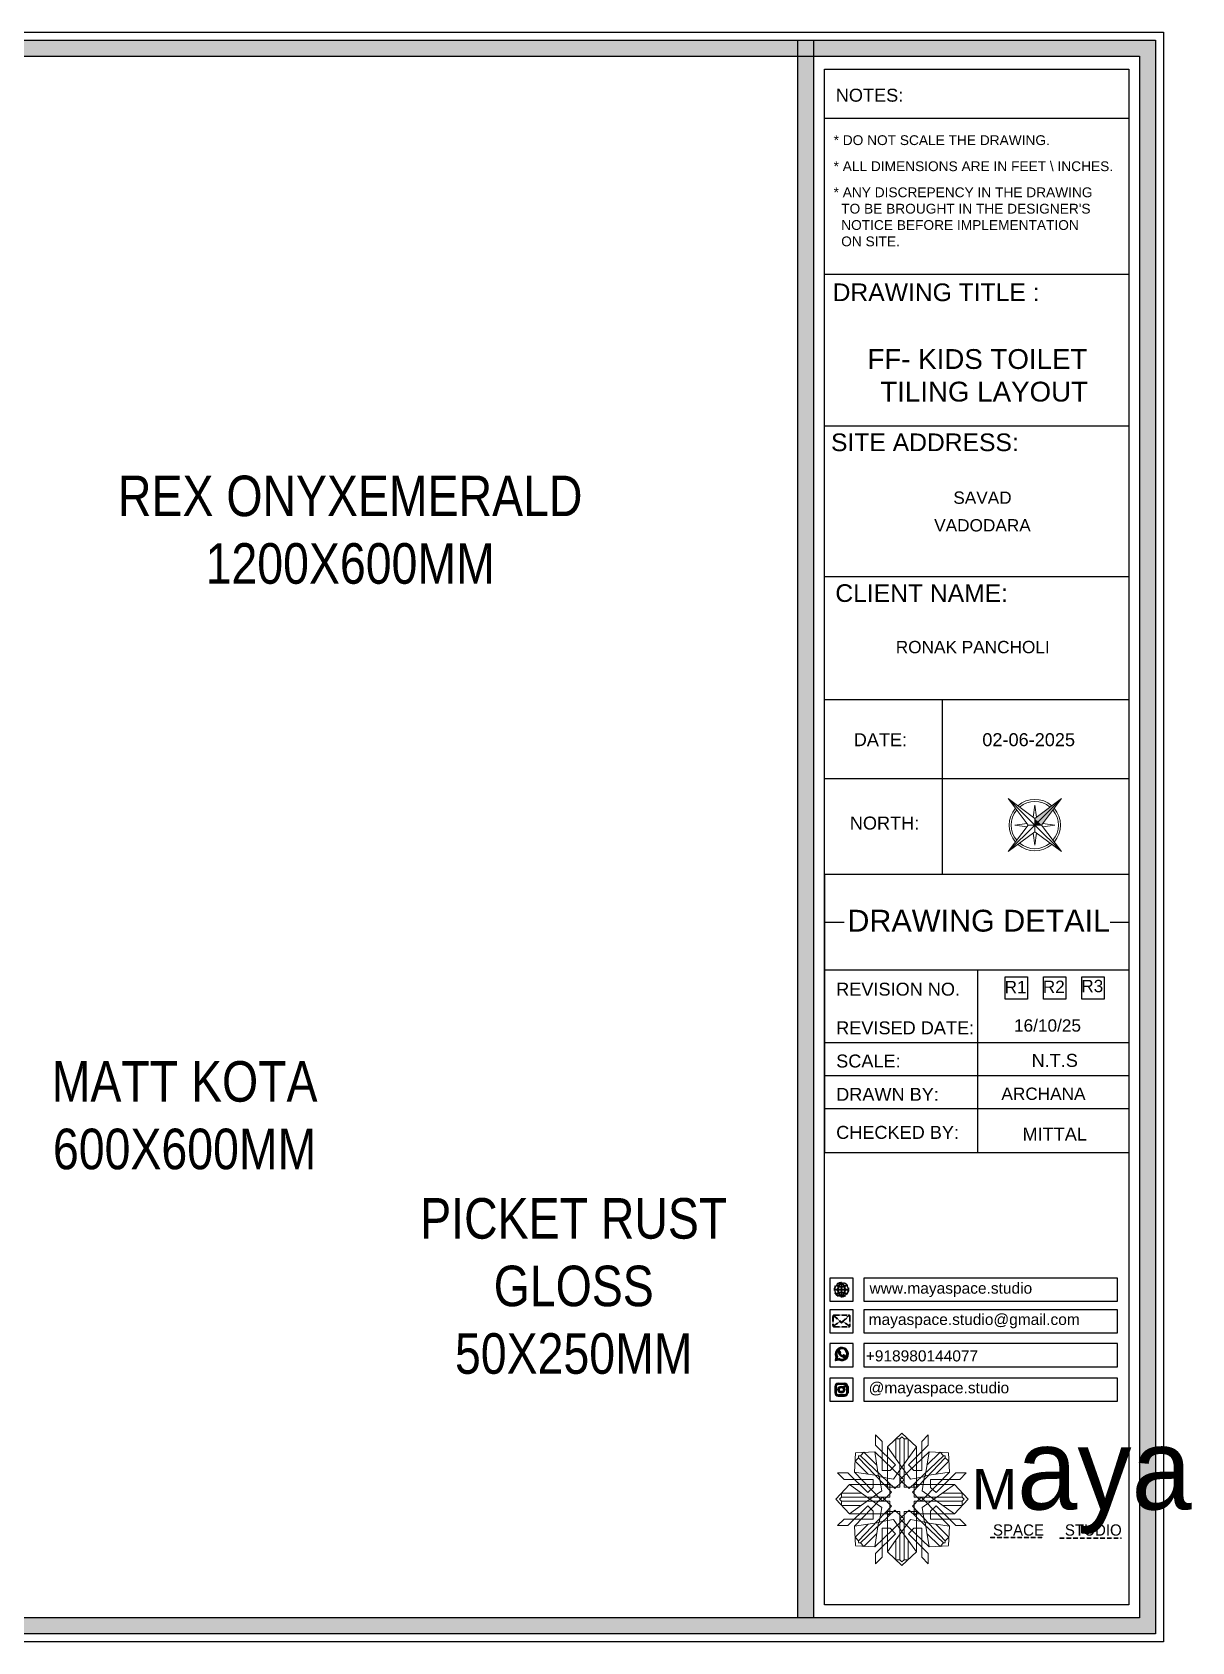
# Model space of a CAD drawing. Header units: millimetres. Extents: x 56222 to 3066687, y -650199 to -121287.
# Drawn here: x 156217.3 to 156331.7, y -180409.2 to -180250.4 of the extents above; entities that cross this region are included whole.
import ezdxf
from ezdxf.enums import TextEntityAlignment as Align

# ---------------------------------------------------------------- set-up
doc = ezdxf.new("R2010")
doc.units = ezdxf.units.MM
doc.header["$MEASUREMENT"] = 0
doc.linetypes.add('DASHEDX2', pattern=[1.5, 1, -0.5])
for name, color, linetype, lineweight in [('Dimension', 10, 'DASHEDX2', 20), ('FIRST FLOOR ( TEXT )', 7, 'Continuous', 9), ('NAME PLATE', 7, 'Continuous', 25), ('title block', 7, 'Continuous', 9)]:
    doc.layers.add(name, color=color, linetype=linetype, lineweight=lineweight)
doc.styles.add('Arial', font='arial.ttf')
doc.styles.add('KATHA', font='swissc.ttf')
doc.styles.get("Standard").update_dxf_attribs({"font": 'arial.ttf', "height": 6})

# ---------------------------------------------------------------- blocks, each defined once
blk = doc.blocks.new('FSFSF')
at = {"color": 42, "lineweight": 5, "true_color": 0xe0ac11}
for p, q in [((28600.03, 143.51), (28600.03, 140.16)), ((28602.15, 141.41), (28600.03, 143.51)), ((28602.15, 141.41), (28602.15, 131.95)), ((28603.86, 139.69), (28608.58, 144.08)), ((28607.9, 142.22), (28606.58, 142.22)), ((28606.58, 142.22), (28606.58, 135.84)), ((28607.9, 142.22), (28608.58, 142.85)), ((28607.9, 142.22), (28607.9, 126.58)), ((28613.31, 139.69), (28608.58, 144.08)), ((28609.27, 142.22), (28608.59, 142.85)), ((28609.27, 142.22), (28609.27, 126.58)), ((28609.27, 142.22), (28610.59, 142.22)), ((28610.59, 142.22), (28610.59, 135.84)), ((28615.02, 141.41), (28617.14, 143.51)), ((28615.02, 141.41), (28615.02, 131.95)), ((28617.14, 143.51), (28617.14, 140.16)), ((28593.19, 131.45), (28593.54, 137.71)), ((28593.39, 135), (28594.56, 136.12)), ((28599.8, 138.06), (28593.54, 137.71)), ((28595.12, 136.69), (28594.53, 136.69)), ((28594.56, 136.12), (28594.56, 136.71)), ((28605.17, 124.98), (28594.56, 136.12)), ((28596.24, 137.86), (28595.12, 136.69)), ((28606.27, 126.08), (28595.12, 136.69)), ((28596.24, 137.86), (28600.47, 133.65)), ((28601.03, 130), (28599.8, 138.06)), ((28599.8, 138.05), (28608.58, 129.56)), ((28606.47, 133.76), (28600.03, 140.16)), ((28603.86, 126.58), (28603.86, 139.69)), ((28603.86, 139.69), (28608.58, 133.02)), ((28613.31, 139.69), (28608.59, 133.02)), ((28617.37, 138.05), (28608.59, 129.56)), ((28610.7, 133.76), (28617.14, 140.16)), ((28610.9, 126.08), (28622.05, 136.69)), ((28612.02, 124.98), (28622.62, 136.12)), ((28613.31, 126.58), (28613.31, 139.69)), ((28616.14, 130), (28617.37, 138.06)), ((28620.93, 137.86), (28616.7, 133.65)), ((28617.37, 138.06), (28623.63, 137.71)), ((28620.93, 137.86), (28622.05, 136.69)), ((28622.05, 136.69), (28622.64, 136.69)), ((28622.62, 136.12), (28622.62, 136.71)), ((28623.8, 135), (28622.62, 136.12)), ((28624, 131.45), (28623.65, 137.71)), ((28587.73, 131.22), (28591.08, 131.22)), ((28589.84, 129.1), (28587.73, 131.22)), ((28597.49, 124.78), (28591.08, 131.22)), ((28593.19, 131.45), (28601.69, 122.67)), ((28601.25, 130.22), (28593.19, 131.45)), ((28593.39, 135), (28597.6, 130.78)), ((28604.75, 131.95), (28602.15, 131.95)), ((28606.47, 133.76), (28604.75, 131.95)), ((28605.86, 129.18), (28608.58, 133.02)), ((28611.31, 129.18), (28608.59, 133.02)), ((28610.7, 133.76), (28612.42, 131.95)), ((28612.42, 131.95), (28615.02, 131.95)), ((28623.99, 131.45), (28615.5, 122.67)), ((28615.94, 130.22), (28624, 131.45)), ((28623.8, 135), (28619.59, 130.78)), ((28619.7, 124.78), (28626.1, 131.22)), ((28629.45, 131.22), (28626.1, 131.22)), ((28627.34, 129.1), (28629.45, 131.22)), ((28591.56, 127.39), (28587.17, 122.66)), ((28589.84, 129.1), (28599.29, 129.1)), ((28604.66, 127.39), (28591.56, 127.39)), ((28591.56, 127.39), (28598.23, 122.67)), ((28597.49, 124.78), (28599.29, 126.5)), ((28602.07, 125.39), (28598.23, 122.67)), ((28599.29, 126.5), (28599.29, 129.1)), ((28605.86, 129.18), (28601.03, 130)), ((28602.07, 125.39), (28601.25, 130.22)), ((28603.68, 126.54), (28603.68, 127.39)), ((28604.66, 126.54), (28603.68, 126.54)), ((28604.71, 127.57), (28603.86, 127.57)), ((28607.9, 126.58), (28603.86, 126.58)), ((28604.66, 123.35), (28604.66, 127.39)), ((28604.7, 126.58), (28604.71, 127.57)), ((28606.27, 126.08), (28608.58, 128.27)), ((28607.9, 128.92), (28608.58, 129.56)), ((28607.9, 128.92), (28608.58, 128.27)), ((28609.27, 128.92), (28608.59, 129.56)), ((28609.27, 128.92), (28608.59, 128.27)), ((28610.9, 126.08), (28608.59, 128.27)), ((28609.27, 126.58), (28613.31, 126.58)), ((28611.31, 129.18), (28616.14, 130)), ((28612.46, 126.58), (28612.46, 127.57)), ((28612.46, 127.57), (28613.31, 127.57)), ((28612.52, 123.35), (28612.52, 127.39)), ((28612.52, 127.39), (28625.63, 127.39)), ((28612.52, 126.54), (28613.51, 126.54)), ((28613.51, 126.54), (28613.51, 127.39)), ((28615.12, 125.39), (28615.94, 130.22)), ((28615.12, 125.39), (28618.96, 122.67)), ((28627.34, 129.1), (28617.89, 129.1)), ((28617.89, 126.5), (28617.89, 129.1)), ((28619.7, 124.78), (28617.89, 126.5)), ((28625.63, 127.39), (28618.96, 122.67)), ((28625.63, 127.39), (28630.02, 122.66)), ((28591.56, 117.94), (28587.17, 122.66)), ((28589.03, 123.35), (28588.4, 122.67)), ((28589.03, 121.98), (28588.4, 122.65)), ((28589.03, 123.35), (28589.03, 124.67)), ((28589.03, 124.67), (28595.4, 124.67)), ((28589.03, 123.35), (28604.66, 123.35)), ((28589.03, 121.98), (28604.66, 121.98)), ((28589.03, 121.98), (28589.03, 120.66)), ((28589.03, 120.66), (28595.4, 120.66)), ((28597.49, 120.54), (28591.08, 114.11)), ((28591.56, 117.94), (28598.23, 122.65)), ((28593.19, 113.88), (28601.69, 122.65)), ((28605.17, 120.35), (28594.56, 109.2)), ((28597.49, 120.54), (28599.29, 118.83)), ((28602.07, 119.94), (28598.23, 122.65)), ((28602.33, 123.35), (28601.69, 122.67)), ((28602.33, 121.98), (28601.69, 122.65)), ((28602.33, 123.35), (28602.97, 122.67)), ((28602.33, 121.98), (28602.97, 122.65)), ((28605.17, 124.98), (28602.97, 122.67)), ((28605.17, 120.35), (28602.97, 122.65)), ((28604.66, 121.98), (28604.66, 117.94)), ((28612.02, 124.98), (28614.21, 122.67)), ((28612.02, 120.35), (28614.21, 122.65)), ((28612.02, 120.35), (28622.62, 109.2)), ((28628.16, 123.35), (28612.52, 123.35)), ((28612.52, 121.98), (28612.52, 117.94)), ((28628.16, 121.98), (28612.52, 121.98)), ((28614.85, 123.35), (28614.21, 122.67)), ((28614.85, 121.98), (28614.21, 122.65)), ((28614.85, 123.35), (28615.5, 122.67)), ((28614.85, 121.98), (28615.5, 122.65)), ((28615.12, 119.94), (28618.96, 122.65)), ((28623.99, 113.88), (28615.5, 122.65)), ((28619.7, 120.54), (28617.89, 118.83)), ((28625.63, 117.94), (28618.96, 122.65)), ((28619.7, 120.54), (28626.1, 114.11)), ((28628.16, 124.67), (28621.78, 124.67)), ((28628.16, 120.66), (28621.78, 120.66)), ((28625.63, 117.94), (28630.02, 122.66)), ((28628.16, 123.35), (28628.16, 124.67)), ((28628.16, 123.35), (28628.78, 122.67)), ((28628.16, 121.98), (28628.78, 122.65)), ((28628.16, 121.98), (28628.16, 120.66)), ((28589.84, 116.23), (28587.73, 114.11)), ((28589.84, 116.23), (28599.29, 116.23)), ((28604.66, 117.94), (28591.56, 117.94)), ((28601.25, 115.1), (28593.19, 113.87)), ((28606.27, 119.15), (28595.12, 108.54)), ((28599.29, 118.83), (28599.29, 116.23)), ((28599.8, 107.17), (28608.58, 115.67)), ((28601.03, 115.23), (28599.8, 107.17)), ((28605.86, 116.05), (28601.03, 115.23)), ((28602.07, 119.94), (28601.25, 115.1)), ((28604.66, 118.78), (28603.68, 118.78)), ((28603.68, 118.78), (28603.68, 117.94)), ((28607.9, 118.65), (28603.86, 118.65)), ((28603.86, 118.65), (28603.86, 105.54)), ((28604.71, 117.66), (28603.86, 117.66)), ((28604.7, 118.65), (28604.71, 117.66)), ((28605.86, 116.05), (28608.58, 112.21)), ((28606.27, 119.15), (28608.58, 116.96)), ((28607.9, 103.01), (28607.9, 118.65)), ((28607.9, 116.31), (28608.58, 116.96)), ((28607.9, 116.31), (28608.58, 115.67)), ((28610.9, 119.15), (28608.59, 116.96)), ((28609.27, 116.31), (28608.59, 116.96)), ((28609.27, 116.31), (28608.59, 115.67)), ((28611.31, 116.05), (28608.59, 112.21)), ((28617.37, 107.17), (28608.59, 115.67)), ((28609.27, 118.65), (28613.31, 118.65)), ((28609.27, 103.01), (28609.27, 118.65)), ((28610.9, 119.15), (28622.05, 108.54)), ((28611.31, 116.05), (28616.14, 115.23)), ((28612.46, 118.65), (28612.46, 117.66)), ((28612.46, 117.66), (28613.31, 117.66)), ((28612.52, 118.78), (28613.51, 118.78)), ((28612.52, 117.94), (28625.63, 117.94)), ((28613.31, 118.65), (28613.31, 105.54)), ((28613.51, 118.78), (28613.51, 117.94)), ((28615.12, 119.94), (28615.94, 115.1)), ((28615.94, 115.1), (28624, 113.87)), ((28616.14, 115.23), (28617.37, 107.17)), ((28617.89, 118.83), (28617.89, 116.23)), ((28627.34, 116.23), (28617.89, 116.23)), ((28627.34, 116.23), (28629.45, 114.11)), ((28587.73, 114.11), (28591.08, 114.11)), ((28593.19, 113.87), (28593.54, 107.62)), ((28593.39, 110.32), (28597.6, 114.55)), ((28593.39, 110.32), (28594.56, 109.2)), ((28596.24, 107.37), (28600.47, 111.58)), ((28606.47, 111.47), (28600.03, 105.07)), ((28602.15, 103.82), (28602.15, 113.27)), ((28604.75, 113.27), (28602.15, 113.27)), ((28603.86, 105.54), (28608.58, 112.21)), ((28606.47, 111.47), (28604.75, 113.27)), ((28613.31, 105.54), (28608.59, 112.21)), ((28610.7, 111.47), (28612.42, 113.27)), ((28610.7, 111.47), (28617.14, 105.07)), ((28612.42, 113.27), (28615.02, 113.27)), ((28615.02, 103.82), (28615.02, 113.27)), ((28620.93, 107.37), (28616.7, 111.58)), ((28623.8, 110.32), (28619.59, 114.55)), ((28623.8, 110.32), (28622.62, 109.2)), ((28624, 113.87), (28623.65, 107.62)), ((28629.45, 114.11), (28626.1, 114.11)), ((28599.8, 107.17), (28593.54, 107.52)), ((28595.12, 108.54), (28594.53, 108.54)), ((28594.56, 109.2), (28594.56, 108.61)), ((28596.24, 107.37), (28595.12, 108.54)), ((28600.03, 101.71), (28600.03, 105.07)), ((28603.86, 105.54), (28608.58, 101.15)), ((28606.58, 103.01), (28606.58, 109.38)), ((28613.31, 105.54), (28608.58, 101.15)), ((28610.59, 103.01), (28610.59, 109.38)), ((28617.14, 101.71), (28617.14, 105.07)), ((28617.37, 107.17), (28623.63, 107.52)), ((28620.93, 107.37), (28622.05, 108.54)), ((28622.05, 108.54), (28622.64, 108.54)), ((28622.62, 109.2), (28622.62, 108.61)), ((28602.15, 103.82), (28600.03, 101.71)), ((28607.9, 103.01), (28606.58, 103.01)), ((28607.9, 103.01), (28608.58, 102.38)), ((28609.27, 103.01), (28608.59, 102.38)), ((28609.27, 103.01), (28610.59, 103.01)), ((28615.02, 103.82), (28617.14, 101.71))]:
    blk.add_line(p, q, dxfattribs=at)
blk = doc.blocks.new('hgwg')
at = {"layer": 'Dimension', "true_color": 0xd39e00}
h = blk.add_hatch(color=42, dxfattribs=at)
h.dxf.hatch_style = 1
h.paths.add_polyline_path([(27505.71, 45.05), (27494.27, 45.05), (27494.27, 44.9), (27505.71, 44.9)])
h = blk.add_hatch(color=42, dxfattribs=at)
h.dxf.hatch_style = 1
h.paths.add_polyline_path([(27523.3, 44.9), (27509.68, 44.9), (27509.68, 44.75), (27523.3, 44.75)])
at = {"layer": 'Dimension', "color": 42, "true_color": 0xd39e00}
for p, q in [((27494.27, 45.05), (27505.71, 45.05)), ((27494.27, 44.9), (27494.27, 45.05)), ((27494.27, 44.9), (27505.71, 44.9)), ((27505.71, 45.05), (27505.71, 44.9)), ((27509.68, 44.9), (27523.3, 44.9)), ((27509.68, 44.9), (27509.68, 44.75)), ((27509.68, 44.75), (27523.3, 44.75)), ((27523.3, 44.75), (27523.3, 44.9))]:
    blk.add_line(p, q, dxfattribs=at)
at = {"layer": 'Dimension', "color": 42, "true_color": 0xd39e00, "attachment_point": 1}
for s, width, insert, char_height in [('{\\fCinzel|b0|i0|c0|p2;\\H1.5x;M\\fAmsterdam One|b0|i0|c0|p2;\\H2x;aya}', 85.3277, (27490.17, 69.17), 6), ('{\\fCinzel|b0|i0|c0|p2;SPACE     STUDIO}', 66.129, (27494.83, 47.86), 2.5)]:
    blk.add_mtext_dynamic_manual_height_columns(s, width=width, gutter_width=30, heights=[0], dxfattribs=dict(at, insert=insert, char_height=char_height))
blk = doc.blocks.new('QEGW4TG')
at = {"layer": 'Dimension', "true_color": 0x000000}
h = blk.add_hatch(color=18, dxfattribs=at)
h.dxf.hatch_style = 1
h.paths.add_polyline_path([(2.69, 1.93, 0.170513), (2.95, 1.97, 0.190337), (3.11, 2.18, 0.316231), (3.07, 2.28), (2.79, 2.37, 0.273721), (2.69, 2.34, 0.040749), (2.63, 2.27, -0.441282), (2.53, 2.25, -0.11828), (2.06, 2.64, -0.441282), (2.07, 2.74, 0.040749), (2.13, 2.81, 0.290083), (2.14, 2.92), (2.01, 3.18, 0.316231), (1.91, 3.2, 0.190337), (1.73, 3, 0.170513), (1.72, 2.74, 0.252784)], flags=0)
h.paths.add_polyline_path([(1.19, 1.98), (1.03, 1.3, 0.550912), (1.11, 1.23), (1.75, 1.39, 6.344125)])
h.paths.add_polyline_path([(1.81, 1.7), (1.4, 1.6), (1.5, 2.03, -9.071339)], flags=16)
h.paths.add_polyline_path([(3.11, 2.16, -0.17811), (2.95, 1.97, -0.170513), (2.69, 1.93, -0.252784), (1.72, 2.74, -0.170513), (1.73, 3, -0.17811), (1.89, 3.19, -0.370089), (2.01, 3.18), (2.14, 2.92, -0.307185), (2.13, 2.8, -0.041087), (2.06, 2.73, 0.321676), (2.05, 2.65, 0.126524), (2.55, 2.24, 0.312216), (2.62, 2.26, -0.041087), (2.68, 2.34, -0.290673), (2.79, 2.37), (3.07, 2.28, -0.370089)], flags=0)
h = blk.add_hatch(color=18, dxfattribs=at)
h.dxf.hatch_style = 1
h.paths.add_polyline_path([(2.79, 2.37, 0.273721), (2.69, 2.34, 0.040749), (2.63, 2.27, -0.441282), (2.53, 2.25, -0.11828), (2.06, 2.64, -0.441282), (2.07, 2.74, 0.040749), (2.13, 2.81, 0.290083), (2.14, 2.92), (2.01, 3.18, 0.316231), (1.91, 3.2, 0.190337), (1.73, 3, 0.170513), (1.72, 2.74, 0.252784), (2.69, 1.93, 0.170513), (2.95, 1.97, 0.190337), (3.11, 2.18, 0.316231), (3.07, 2.28)])
for p, q in [((1.19, 1.98), (1.03, 1.3)), ((1.1, 1.23), (1.75, 1.39)), ((1.5, 2.03), (1.4, 1.6)), ((1.4, 1.6), (1.81, 1.7)), ((2.01, 3.18), (2.14, 2.92)), ((3.07, 2.28), (2.8, 2.36))]:
    blk.add_line(p, q)
blk.add_lwpolyline([(0, 0), (4.68, 0), (4.68, 4.68), (0, 4.68)], close=True)
for centre, radius, start, end in [((2.39, 2.56), 1.34, 241.4727, 205.6422), ((2.39, 2.56), 1.04, 235.9962, 210.8333), ((1.09, 1.29), 0.0598, 164.8483, 282.1458), ((2.09, 2.87), 0.39, 159.7007, 198.4072), ((2.96, 3.23), 1.33, 201.4218, 258.1669), ((2.07, 2.87), 0.364, 118.9685, 159.3648), ((1.94, 3.12), 0.0896, 41.8985, 123.1344), ((2.11, 2.68), 0.066, 135.9932, 224.8892), ((1.67, 3.16), 0.586, 312.4617, 321.8728), ((3.12, 3.42), 1.31, 216.5455, 243.5279), ((2.05, 2.87), 0.104, 320.3924, 28.6971), ((2.57, 2.3), 0.066, 234.2482, 323.1441), ((3.11, 1.94), 0.586, 137.2645, 146.6756), ((2.76, 2.27), 0.104, 70.4402, 138.745), ((2.75, 2.31), 0.39, 260.7301, 299.4366), ((2.76, 2.29), 0.364, 299.7725, 340.1688), ((3.03, 2.2), 0.0896, 336.0029, 57.2388)]:
    blk.add_arc(centre, radius, start, end)
blk = doc.blocks.new('ASGERG')
at = {"layer": 'Dimension', "true_color": 0x000000}
h = blk.add_hatch(color=18, dxfattribs=at)
h.dxf.hatch_style = 1
h.paths.add_polyline_path([(0.99, 1.7, 0.353872), (1.69, 1.03), (2.96, 1.03, 0.353872), (3.66, 1.7), (3.66, 2.99, 0.353872), (2.96, 3.67), (1.69, 3.67, 0.353872), (0.99, 2.99)])
h.paths.add_polyline_path([(1.27, 2.97, -0.353872), (1.72, 3.4), (2.94, 3.4, -0.353872), (3.38, 2.97), (3.38, 1.72, -0.353872), (2.94, 1.3), (1.72, 1.3, -0.353872), (1.27, 1.72)], flags=16)
h.paths.add_polyline_path([(3.02, 2.35, -1), (1.64, 2.35, -1)], flags=0)
h.paths.add_polyline_path([(2.74, 2.35, -1), (1.92, 2.35, -1)], flags=0)
h.paths.add_polyline_path([(2.86, 3.02, -1), (3.19, 3.02, -1)], flags=0)
h.paths.add_polyline_path([(1.64, 2.35, 1), (3.02, 2.35, 1)], flags=0)
h = blk.add_hatch(color=18, dxfattribs=at)
h.dxf.hatch_style = 1
h.paths.add_polyline_path([(1.64, 2.35, 1), (3.02, 2.35, 1)])
h.paths.add_polyline_path([(2.74, 2.35, -1), (1.92, 2.35, -1)], flags=16)
h = blk.add_hatch(color=18, dxfattribs=at)
h.dxf.hatch_style = 1
h.paths.add_polyline_path([(3.19, 3.02, 1), (2.86, 3.02, 1)])
for p, q in [((1.69, 3.67), (2.96, 3.67)), ((2.94, 3.4), (1.72, 3.4)), ((0.99, 2.99), (0.99, 1.7)), ((1.27, 2.97), (1.27, 1.72)), ((1.69, 1.03), (2.96, 1.03)), ((2.94, 1.3), (1.72, 1.3)), ((3.38, 2.97), (3.38, 1.72)), ((3.66, 2.99), (3.66, 1.7))]:
    blk.add_line(p, q)
blk.add_lwpolyline([(0, 0), (4.68, 0), (4.68, 4.68), (0, 4.68)], close=True)
for centre, radius in [((2.33, 2.35), 0.694), ((2.33, 2.35), 0.414), ((3.02, 3.02), 0.168)]:
    blk.add_circle(centre, radius)
for centre, radius, start, end in [((1.76, 2.89), 0.778, 94.8631, 172.8127), ((1.76, 2.91), 0.491, 94.8631, 172.8127), ((2.9, 2.91), 0.491, 7.1873, 85.1369), ((2.89, 2.89), 0.778, 7.1873, 85.1369), ((1.76, 1.8), 0.778, 187.1873, 265.1369), ((1.76, 1.78), 0.491, 187.1873, 265.1369), ((2.9, 1.78), 0.491, 274.8631, 352.8127), ((2.89, 1.8), 0.778, 274.8631, 352.8127)]:
    blk.add_arc(centre, radius, start, end)
blk = doc.blocks.new('ETYETE')
at = {"layer": 'Dimension', "true_color": 0x000000}
h = blk.add_hatch(color=18, dxfattribs=at)
h.dxf.hatch_style = 1
h.paths.add_polyline_path([(3.76, 1.14, 0.414214), (4.12, 1.5), (4.12, 3.29, 0.414214), (3.76, 3.65), (0.92, 3.65, 0.414214), (0.56, 3.29), (0.56, 1.5, 0.414214), (0.92, 1.14)])
h.paths.add_polyline_path([(2.61, 2.22), (3.92, 1.34, -0.198912), (3.76, 1.28), (0.92, 1.28, -0.198912), (0.76, 1.34), (2.08, 2.22), (2.34, 1.98)], flags=16)
h.paths.add_polyline_path([(2.34, 2.16), (0.89, 3.51, -0.028783), (0.92, 3.52), (3.76, 3.52, -0.028783), (3.79, 3.51)], flags=16)
h.paths.add_polyline_path([(2.71, 2.32), (3.92, 3.45, -0.202482), (3.99, 3.29), (3.99, 1.5, -0.043076), (3.98, 1.46)], flags=16)
h.paths.add_polyline_path([(1.98, 2.32), (0.7, 1.46, -0.043076), (0.7, 1.5), (0.7, 3.29, -0.202482), (0.76, 3.45)], flags=16)
blk.add_lwpolyline([(0, 0), (4.68, 0), (4.68, 4.68), (0, 4.68)], close=True)
at = {"layer": 'Dimension', "color": 18, "true_color": 0x000000}
for p, q in [((0.56, 3.29), (0.56, 1.5)), ((0.7, 3.29), (0.7, 1.5)), ((0.76, 3.45), (1.98, 2.32)), ((0.89, 3.51), (2.34, 2.16)), ((0.92, 3.65), (3.76, 3.65)), ((0.92, 3.52), (3.76, 3.52)), ((2.34, 2.16), (3.79, 3.51)), ((2.71, 2.32), (3.92, 3.45)), ((3.99, 3.29), (3.99, 1.5)), ((4.12, 3.29), (4.12, 1.5)), ((0.7, 1.46), (1.98, 2.32)), ((0.76, 1.34), (2.08, 2.22)), ((0.92, 1.28), (3.76, 1.28)), ((0.92, 1.14), (3.76, 1.14)), ((2.08, 2.22), (2.34, 1.98)), ((2.34, 1.98), (2.61, 2.22)), ((3.92, 1.34), (2.61, 2.22)), ((3.98, 1.46), (2.71, 2.32))]:
    blk.add_line(p, q, dxfattribs=at)
for centre, radius, start, end in [((0.92, 3.29), 0.358, 90, 180), ((0.92, 3.29), 0.224, 134.2136, 180), ((0.92, 3.29), 0.224, 90, 96.5948), ((3.76, 3.29), 0.358, 0, 90), ((3.76, 3.29), 0.224, 83.4052, 90), ((3.76, 3.29), 0.224, 0, 45.7864), ((0.92, 1.5), 0.358, 180, 270), ((0.92, 1.5), 0.224, 180, 189.8662), ((0.92, 1.5), 0.224, 225, 270), ((3.76, 1.5), 0.358, 270, 0), ((3.76, 1.5), 0.224, 270, 315), ((3.76, 1.5), 0.224, 350.1338, 0)]:
    blk.add_arc(centre, radius, start, end, dxfattribs=at)
blk = doc.blocks.new('DTGWEGEARG')
at = {"layer": 'Dimension', "true_color": 0x000000}
h = blk.add_hatch(color=18, dxfattribs=at)
h.dxf.hatch_style = 1
h.paths.add_polyline_path([(3.83, 2.34, 1), (0.85, 2.34, 1)])
h.paths.add_polyline_path([(2.51, 1.01, 0.105795), (2.96, 1.58, -0.055205), (3.3, 1.41, -0.169822)], flags=16)
h.paths.add_polyline_path([(2.41, 1.12), (2.41, 1.69, -0.058279), (2.81, 1.63, -0.103353)], flags=16)
h.paths.add_polyline_path([(2.26, 1.13, -0.101741), (1.87, 1.63, -0.057171), (2.26, 1.69)], flags=16)
h.paths.add_polyline_path([(2.17, 1.01, -0.169822), (1.38, 1.41, -0.055205), (1.72, 1.58, 0.105795)], flags=16)
h.paths.add_polyline_path([(3.02, 1.72, 0.081336), (3.13, 2.27), (3.68, 2.27, -0.152069), (3.4, 1.52, 0.05687)], flags=16)
h.paths.add_polyline_path([(2.87, 1.77, 0.061945), (2.41, 1.84), (2.41, 2.27), (2.98, 2.27, -0.081344)], flags=16)
h.paths.add_polyline_path([(2.26, 1.84, 0.060923), (1.8, 1.77, -0.081344), (1.7, 2.27), (2.26, 2.27)], flags=16)
h.paths.add_polyline_path([(1.66, 1.72, 0.05687), (1.28, 1.52, -0.152069), (1, 2.27), (1.55, 2.27, 0.081336)], flags=16)
h.paths.add_polyline_path([(2.41, 2.42), (2.41, 2.83, 0.061945), (2.87, 2.91, -0.080009), (2.98, 2.42)], flags=16)
h.paths.add_polyline_path([(3.13, 2.42, 0.080116), (3.02, 2.96, 0.05687), (3.4, 3.16, 0.028258), (3.3, 3.27, -0.055205), (2.96, 3.1, 0.105795), (2.51, 3.67, -0.36029), (3.68, 2.42)], flags=16)
h.paths.add_polyline_path([(2.26, 2.42), (1.7, 2.42, -0.080009), (1.8, 2.91, 0.060923), (2.26, 2.84)], flags=16)
h.paths.add_polyline_path([(1.55, 2.42), (1, 2.42, -0.150466), (1.28, 3.16, 0.05687), (1.66, 2.96, 0.080116)], flags=16)
h.paths.add_polyline_path([(2.41, 2.98), (2.41, 3.56, -0.103353), (2.81, 3.05, -0.058279)], flags=16)
h.paths.add_polyline_path([(2.26, 2.99, -0.057171), (1.87, 3.05, -0.101741), (2.26, 3.55)], flags=16)
h.paths.add_polyline_path([(1.72, 3.1, -0.055205), (1.38, 3.27, -0.169822), (2.17, 3.67, 0.105795)], flags=16)
blk.add_lwpolyline([(0, 0), (4.68, 0), (4.68, 4.68), (0, 4.68)], close=True)
at = {"layer": 'Dimension', "color": 18, "true_color": 0x000000}
for p, q in [((2.26, 3.55), (2.26, 2.99)), ((2.41, 3.56), (2.41, 2.98)), ((1, 2.42), (1.55, 2.42)), ((1, 2.27), (1.55, 2.27)), ((1.7, 2.42), (2.26, 2.42)), ((1.7, 2.27), (2.26, 2.27)), ((2.26, 2.84), (2.26, 2.42)), ((2.26, 2.27), (2.26, 1.84)), ((2.26, 1.69), (2.26, 1.13)), ((2.41, 2.83), (2.41, 2.42)), ((2.41, 2.42), (2.98, 2.42)), ((2.41, 2.27), (2.98, 2.27)), ((2.41, 2.27), (2.41, 1.84)), ((2.41, 1.69), (2.41, 1.12)), ((3.13, 2.42), (3.68, 2.42)), ((3.13, 2.27), (3.68, 2.27))]:
    blk.add_line(p, q, dxfattribs=at)
blk.add_circle((2.34, 2.34), 1.49, dxfattribs=at)
for centre, radius, start, end in [((2.34, 2.34), 1.34, 97.3549, 135.9073), ((2.34, 4.74), 1.75, 236.7417, 249.3811), ((3.28, 2.34), 1.73, 129.9301, 154.0867), ((3.28, 2.34), 1.58, 130.1073, 153.3446), ((1.4, 2.34), 1.58, 26.6554, 50.2584), ((2.34, 2.34), 1.34, 3.3907, 82.6451), ((1.4, 2.34), 1.73, 25.9133, 50.0699), ((2.34, 4.74), 1.75, 290.6189, 303.2583), ((2.34, 2.34), 1.34, 142.3819, 176.6093), ((2.34, 2.34), 1.34, 183.0315, 217.6181), ((2.34, 4.74), 1.9, 236.1399, 249.1595), ((2.34, -0.06), 1.9, 110.8405, 123.8601), ((2.34, -0.06), 1.75, 110.6189, 123.2583), ((2.34, 2.34), 1.34, 224.0927, 262.6451), ((3.28, 2.34), 1.73, 159.0567, 177.3789), ((3.28, 2.34), 1.73, 182.3435, 200.9433), ((3.28, 2.34), 1.58, 158.8325, 177.1302), ((3.28, 2.34), 1.58, 182.5658, 201.1675), ((3.28, 2.34), 1.73, 205.9133, 230.0699), ((2.34, 4.74), 1.9, 253.6799, 267.6253), ((2.34, -0.06), 1.9, 92.3747, 106.3201), ((2.34, 4.74), 1.75, 254.3336, 267.422), ((2.34, -0.06), 1.75, 92.578, 105.6664), ((3.28, 2.34), 1.58, 206.6554, 229.8927), ((2.34, 4.74), 1.75, 272.3248, 285.6664), ((2.34, 4.74), 1.9, 272.1415, 286.3201), ((2.34, -0.06), 1.9, 73.6799, 87.8585), ((2.34, -0.06), 1.75, 74.3336, 87.6752), ((1.4, 2.34), 1.58, 309.7416, 333.3446), ((1.4, 2.34), 1.73, 309.9301, 334.0867), ((2.34, 2.34), 1.34, 277.3549, 315.9073), ((1.4, 2.34), 1.58, 2.8698, 21.1675), ((1.4, 2.34), 1.58, 338.8325, 357.4342), ((2.34, -0.06), 1.75, 56.7417, 69.3811), ((2.34, 4.74), 1.9, 290.8405, 303.8601), ((1.4, 2.34), 1.73, 2.6211, 20.9433), ((1.4, 2.34), 1.73, 339.0567, 357.6565), ((2.34, -0.06), 1.9, 56.1399, 69.1595), ((2.34, 2.34), 1.34, 322.3819, 356.9685)]:
    blk.add_arc(centre, radius, start, end, dxfattribs=at)
blk = doc.blocks.new('4t')
at = {"transparency": 33554607}
h = blk.add_hatch(color=1, dxfattribs=at)
h.dxf.hatch_style = 1
h.paths.add_polyline_path([(45531.33, -35822.29), (45529.23, -35821.83), (45528.09, -35837.01)])
h = blk.add_hatch(color=1, dxfattribs=at)
h.dxf.hatch_style = 1
h.paths.add_polyline_path([(45533.44, -35822.75), (45531.33, -35822.29), (45528.09, -35837.01)])
h = blk.add_hatch(color=1, dxfattribs=at)
h.dxf.hatch_style = 1
h.paths.add_polyline_path([(45531.8, -35820.19), (45529.23, -35821.83), (45531.33, -35822.29)])
h = blk.add_hatch(color=1, dxfattribs=at)
h.dxf.hatch_style = 1
h.paths.add_polyline_path([(45531.8, -35820.19), (45531.33, -35822.29), (45533.44, -35822.75)])
at = {"layer": 'title block', "color": 7, "lineweight": 9}
for p, q in [((45535.51, -35803.37), (45530.16, -35817.62)), ((45535.51, -35803.37), (45531.8, -35820.19)), ((45534.36, -35818.55), (45535.51, -35803.37)), ((45530.5, -35816.7), (45526.88, -35812.49)), ((45526.88, -35812.49), (45529.18, -35817.55)), ((45539.5, -35815.27), (45534.44, -35817.57)), ((45535.28, -35818.89), (45539.5, -35815.27)), ((45530.16, -35817.62), (45514.98, -35816.48)), ((45514.98, -35816.48), (45529.23, -35821.83)), ((45514.98, -35816.48), (45531.8, -35820.19)), ((45528.31, -35821.48), (45524.1, -35825.11)), ((45524.1, -35825.11), (45529.16, -35822.81)), ((45531.8, -35820.19), (45528.09, -35837.01)), ((45529.23, -35821.83), (45528.09, -35837.01)), ((45528.09, -35837.01), (45533.44, -35822.75)), ((45531.8, -35820.19), (45529.23, -35821.83)), ((45531.8, -35820.19), (45530.16, -35817.62)), ((45534.36, -35818.55), (45531.8, -35820.19)), ((45533.44, -35822.75), (45531.8, -35820.19)), ((45531.8, -35820.19), (45548.62, -35823.9)), ((45533.44, -35822.75), (45548.62, -35823.9)), ((45548.62, -35823.9), (45534.36, -35818.55)), ((45536.71, -35827.89), (45534.42, -35822.83)), ((45533.09, -35823.67), (45536.71, -35827.89))]:
    blk.add_line(p, q, dxfattribs=at)
for radius, start, end in [(11.79, 81.35997, 163.76651), (10.83, 82.42855, 162.69793), (10.83, 352.42855, 72.69793), (11.79, 351.35997, 73.76651), (11.79, 171.35997, 253.76651), (10.83, 172.42855, 252.69793), (11.79, 261.35997, 343.76651), (10.83, 262.42855, 342.69793)]:
    blk.add_arc((45531.8, -35820.19), radius, start, end, dxfattribs=at)

msp = doc.modelspace()

# ---------------------------------------------------------------- hatches: boundary and pattern name
at = {"layer": 'NAME PLATE', "true_color": 0xd39e00}
h = msp.add_hatch(color=42, dxfattribs=at)
h.paths.add_polyline_path([(156104.647, -180408.431), (156328.097, -180408.431), (156328.097, -180251.15), (156104.647, -180251.15)])
h.paths.add_polyline_path([(156106.215, -180406.863), (156326.529, -180406.863), (156326.529, -180252.718), (156106.215, -180252.718)], flags=16)
msp.add_hatch(color=42, dxfattribs=at).paths.add_polyline_path([(156292.812, -180406.863), (156294.38, -180406.863), (156294.38, -180251.15), (156292.812, -180251.15)])

# ---------------------------------------------------------------- linework, layer by layer
at = {"layer": 'NAME PLATE', "color": 42, "true_color": 0xd39e00}
for p, q in [((156325.467, -180258.89), (156295.442, -180258.89)), ((156325.467, -180274.268), (156295.442, -180274.268)), ((156325.467, -180289.242), (156295.442, -180289.242)), ((156325.467, -180304.125), (156295.442, -180304.125)), ((156325.467, -180316.251), (156295.442, -180316.251)), ((156307.059, -180316.251), (156307.059, -180333.488)), ((156325.467, -180324.054), (156295.442, -180324.054)), ((156325.467, -180333.488), (156295.442, -180333.488)), ((156295.442, -180333.488), (156295.442, -180360.932)), ((156325.467, -180333.488), (156325.467, -180360.932)), ((156295.442, -180338.193), (156297.384, -180338.193)), ((156323.652, -180338.193), (156325.467, -180338.193)), ((156295.442, -180342.898), (156325.467, -180342.898)), ((156310.592, -180360.932), (156310.592, -180342.898)), ((156325.467, -180350.112), (156295.442, -180350.112)), ((156325.467, -180353.36), (156295.442, -180353.36)), ((156325.467, -180356.609), (156295.442, -180356.609)), ((156295.442, -180360.932), (156325.467, -180360.932))]:
    msp.add_line(p, q, dxfattribs=at)
for points in [[(156103.863, -180250.366), (156328.881, -180250.366), (156328.881, -180409.215), (156103.863, -180409.215)], [(156104.647, -180251.15), (156328.097, -180251.15), (156328.097, -180408.431), (156104.647, -180408.431)], [(156292.812, -180406.863), (156292.812, -180251.15), (156294.38, -180251.15), (156294.38, -180406.863)], [(156106.215, -180252.718), (156326.529, -180252.718), (156326.529, -180406.863), (156106.215, -180406.863)], [(156295.442, -180405.572), (156295.442, -180254.009), (156325.467, -180254.009), (156325.467, -180405.572)], [(156313.274, -180343.596), (156315.485, -180343.596), (156315.485, -180345.807), (156313.274, -180345.807)], [(156317.061, -180343.596), (156319.272, -180343.596), (156319.272, -180345.807), (156317.061, -180345.807)], [(156320.849, -180343.596), (156323.06, -180343.596), (156323.06, -180345.807), (156320.849, -180345.807)]]:
    msp.add_lwpolyline(points, close=True, dxfattribs=at)
at = {"layer": 'NAME PLATE', "color": 18, "true_color": 0x000000}
for points in [[(156299.329, -180375.608), (156324.367, -180375.608), (156324.367, -180373.32), (156299.329, -180373.32)], [(156299.329, -180378.731), (156324.367, -180378.731), (156324.367, -180376.443), (156299.329, -180376.443)], [(156299.341, -180382.063), (156324.367, -180382.063), (156324.367, -180379.775), (156299.341, -180379.775)], [(156299.329, -180385.474), (156324.367, -180385.474), (156324.367, -180383.186), (156299.329, -180383.186)]]:
    msp.add_lwpolyline(points, close=True, dxfattribs=at)

# ---------------------------------------------------------------- block references
at = {"layer": 'NAME PLATE', "xscale": 0.2150629361672592, "yscale": 0.2150629361672592, "zscale": 0.2150629361672592, "rotation": 147.4367586490667}
msp.add_blockref('4t', (160422.74, -192091.648), dxfattribs=at)
at = {"layer": 'NAME PLATE', "color": 42, "true_color": 0xd39e00}
for name, p, xscale, yscale, zscale in [('DTGWEGEARG', (156295.984, -180375.608), 0.4891803417766318, 0.4891803417766318, 0.4891803417766318), ('ETYETE', (156295.984, -180378.731), 0.4891803417766318, 0.4891803417766318, 0.4891803417766318), ('QEGW4TG', (156295.995, -180382.063), 0.4891803417766318, 0.4891803417766318, 0.4891803417766318), ('ASGERG', (156295.984, -180385.474), 0.4891803417766318, 0.4891803417766318, 0.4891803417766318), ('FSFSF', (147596.544, -180432.471), 0.3043334013573625, 0.3043334013573625, 0.3043334013573625), ('hgwg', (144100.895, -180418.883), 0.4441262848937259, 0.4441262848937259, 0.4441262848937259)]:
    msp.add_blockref(name, p, dxfattribs=dict(at, xscale=xscale, yscale=yscale, zscale=zscale))

# ---------------------------------------------------------------- texts
at = {"layer": 'FIRST FLOOR ( TEXT )', "color": 1, "char_height": 4, "attachment_point": 5, "style": 'KATHA'}
for s, insert in [('REX ONYXEMERALD\\P1200X600MM', (156248.662, -180299.489)), ('MATT KOTA \\P600X600MM', (156232.325, -180357.272)), ('PICKET RUST \\PGLOSS\\P50X250MM', (156270.713, -180374.124))]:
    msp.add_mtext(s, dxfattribs=dict(at, insert=insert))
at = {"layer": 'NAME PLATE', "style": 'Arial'}
for s, height, p in [('NOTES:', 1.2799, (156299.896, -180257.224)), ('DRAWING TITLE : ', 1.74188, (156306.798, -180276.905)), ('FF- KIDS TOILET', 1.95592, (156310.539, -180283.598)), ('TILING LAYOUT', 1.95592, (156311.204, -180286.815)), ('SITE ADDRESS:', 1.74188, (156305.358, -180291.71)), (' SAVAD ', 1.2151, (156311.038, -180296.91)), ('VADODARA', 1.2151, (156311.038, -180299.638)), ('CLIENT NAME:', 1.74188, (156305.04, -180306.592)), ('RONAK PANCHOLI    ', 1.21515, (156311.021, -180311.653)), ('DATE:', 1.2799, (156300.969, -180320.827)), ('02-06-2025', 1.2799, (156315.596, -180320.827)), ('NORTH:', 1.2799, (156301.378, -180329.055)), ('DRAWING DETAIL', 2.15353, (156310.663, -180339.127)), ('REVISION NO.', 1.27986, (156302.715, -180345.448)), ('REVISED DATE: ', 1.27986, (156303.659, -180349.264)), ('16/10/25', 1.2151, (156317.452, -180348.999)), ('SCALE:', 1.2799, (156299.785, -180352.538)), ('DRAWN BY:', 1.2799, (156301.671, -180355.827)), ('ARCHANA', 1.2151, (156317.055, -180355.735)), ('CHECKED BY:', 1.27986, (156302.665, -180359.581)), ('MITTAL', 1.2799, (156318.167, -180359.751))]:
    msp.add_text(s, height=height, dxfattribs=at).set_placement(p, align=Align.CENTER)
for s, insert, char_height, width, attachment_point in [('* DO NOT SCALE THE DRAWING.', (156296.35, -180260.537, 0), 0.96799, 37.39862, 1), ('* ALL DIMENSIONS ARE IN FEET \\\\ INCHES.', (156296.35, -180263.111, 0), 0.96799, 37.39862, 1), ("* ANY DISCREPENCY IN THE DRAWING \\P  TO BE BROUGHT IN THE DESIGNER'S\\P  NOTICE BEFORE IMPLEMENTATION \\P  ON SITE.", (156296.35, -180265.686, 0), 0.96799, 37.39862, 1), ('R1', (156314.308, -180343.991, 0), 1.2151, 1.67191, 2), ('R2', (156318.071, -180343.965, 0), 1.2151, 1.67191, 2), ('R3', (156321.87, -180343.89, 0), 1.2151, 1.67191, 2), ('N.T.S', (156318.167, -180351.194, 0), 1.2799, 2.49794, 2)]:
    msp.add_mtext(s, dxfattribs=dict(at, insert=insert, char_height=char_height, width=width, attachment_point=attachment_point))
at = {"layer": 'NAME PLATE', "color": 18, "true_color": 0x000000, "char_height": 1.09379, "attachment_point": 1}
for s, width, gutter_width, insert in [('www.mayaspace.studio', 17.16534, 14.358, (156299.894, -180373.767, 0)), ('mayaspace.studio@gmail.com', 10.70893, 8.958, (156299.807, -180376.852, 0)), ('+918980144077', 41.75984, 8.958, (156299.524, -180380.45, 0)), ('@mayaspace.studio', 10.70893, 8.958, (156299.807, -180383.595, 0))]:
    msp.add_mtext_dynamic_manual_height_columns(s, width=width, gutter_width=gutter_width, heights=[0], dxfattribs=dict(at, insert=insert))

doc.saveas('drawing.dxf')
